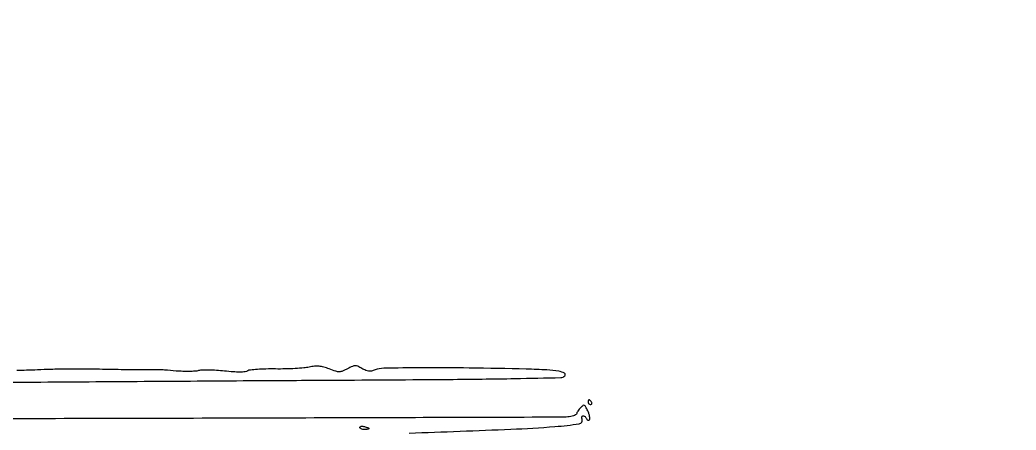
# Model space of a CAD drawing. Extents: x 0 to 2558, y 0 to 3412.
# Drawn here: x 1685 to 2121.5, y 2238.7 to 2418.4 of the extents above; entities that cross this region are included whole.
import ezdxf

# ---------------------------------------------------------------- set-up
doc = ezdxf.new("R2010")
doc.units = 0

msp = doc.modelspace()

# ---------------------------------------------------------------- linework, layer by layer
for points in [[(1286.775, 2242.902503, 0.000001), (1177.44536, 2242.627485, 0.134519)], [(1176.555032, 2242.380365, -0.000002), (1098.265318, 2241.934774, -0.000173)], [(1855.545943, 2237.436548, 0.00111), (1900.208374, 2239.119817, 0.010317), (1919.476561, 2240.287441, 0.016832), (1930.106314, 2241.513344, 0.479582), (1931.323228, 2243.600064, -0.06434), (1931.193335, 2244.135712, -0.111415), (1931.244525, 2244.588769, -0.151763), (1931.464367, 2244.886732, -0.159819), (1931.809678, 2245, -0.108313), (1932.234364, 2244.90691, -0.06838), (1932.663773, 2244.632812, -0.063745), (1933.032632, 2244.227882, -0.06722), (1933.279762, 2243.75, 0.080681), (1933.511596, 2243.329673, 0.13452), (1933.834043, 2243.090442, 0.158168), (1934.194868, 2243.069803, 0.124327), (1934.539778, 2243.260016, 0.205655), (1934.757818, 2243.756546, 0.044403), (1934.680551, 2244.712806, 0.039453), (1934.382494, 2245.888722, 0.028806), (1933.87652, 2247.138425, 0.012219), (1932.923495, 2249.02985, 0.166421), (1932.366879, 2249.548187, 0.274029), (1931.754369, 2249.477471, 0.033895), (1930.699838, 2248.55698, 0.023751), (1930.049176, 2247.841381, 0.027104), (1929.499327, 2247.097013, 0.027784), (1929.107848, 2246.423422, 0.118276), (1929, 2245.973884, -0.254992), (1928.796216, 2245.600277, -0.042142), (1928.045312, 2245.201801, -0.037432), (1926.995069, 2244.84346, -0.024979), (1925.75, 2244.585836, -0.037767), (1923.086218, 2244.376059, -0.000011), (1814.032813, 2244.041497, -0.000207), (1693.057302, 2243.723101, -0.000126), (1550, 2243.441619, 0.000075), (1407.130468, 2243.17502, 0.000124)], [(1102.150613, 2258.328759, 0.000012), (1205.122254, 2258.377188, 0.008936)], [(1648.5, 2259.44692, -0.00015), (1691.2208, 2259.766768, -0.000104), (1739.478125, 2260.103506, -0.000105), (1785.798339, 2260.407312, -0.000217), (1822, 2260.621388, 0.00053), (1873.11896, 2260.955609, 0.002617), (1901.915744, 2261.325122, 0.000874), (1922.069821, 2261.724486, 0.193315), (1923.793778, 2262.460445, 0.497021), (1923.634952, 2263.611439, 0.084369), (1921.185237, 2264.485741, 0.030497), (1915.904843, 2265.087615, 0.006979), (1906.92269, 2265.434143, 0.002685), (1881.933461, 2265.914836, 0.004744), (1861.30609, 2266.005103, 0.002444), (1844.436711, 2265.83641, 0.089822), (1840.666278, 2265.09543, -0.038461), (1839.086493, 2264.613089, -0.081816), (1837.814348, 2264.541549, -0.076484), (1836.532641, 2264.882186, -0.030291), (1834.905832, 2265.714698, 0.023857), (1833.06419, 2266.687232, 0.114239), (1831.910255, 2266.93398, 0.102371), (1830.70274, 2266.66286, 0.017278), (1828.570779, 2265.60805, -0.023401), (1826.409055, 2264.571261, -0.097387), (1825.00087, 2264.276635, -0.081073), (1823.459555, 2264.509117, -0.013329), (1820.608277, 2265.511799, 0.022793), (1818.129766, 2266.331039, 0.046169), (1816.110748, 2266.70132, 0.048676), (1814.128063, 2266.685127, 0.028302), (1811.777052, 2266.300822, -0.032836), (1809.457269, 2265.943173, -0.008436), (1805.672009, 2265.676065, -0.008553), (1801.333628, 2265.517765, -0.008598), (1797, 2265.508355, 0.00908), (1792.858651, 2265.495365, 0.012116), (1789.102037, 2265.324215, 0.009414), (1785.997526, 2265.048473, 0.111037), (1784.857997, 2264.659958, -0.113086), (1783.67728, 2264.262726, -0.023231), (1781.467481, 2264.14579, -0.019746), (1778.494157, 2264.244168, -0.009221), (1774.654876, 2264.594522, 0.01103), (1771.172167, 2264.899638, 0.012118), (1767.787003, 2265.038819, 0.011592), (1764.89595, 2265.020527, 0.058123), (1763.296879, 2264.786002, -0.048688), (1761.771106, 2264.532814, -0.012432), (1759.265333, 2264.426805, -0.012548), (1756.385082, 2264.448917, -0.012424), (1753.5, 2264.615338, 0.00182), (1748.448321, 2265.014379, 0.010353), (1745.756972, 2265.16116, 0.009732), (1742.996874, 2265.200678, 0.001489), (1737.5, 2265.156019, -0.004764), (1734.341513, 2265.151052, -0.001362), (1729.44375, 2265.203366, -0.001371), (1723.917172, 2265.292617, -0.001456), (1718.5, 2265.41074, 0.005665), (1712.599166, 2265.489713, 0.003374), (1705.573299, 2265.45672, 0.003377), (1698.571204, 2265.329286, 0.005832), (1692.749529, 2265.116036, -0.005502), (1687.860405, 2264.933714, -0.009195), (1683.744647, 2264.901273, -0.003365)]]:
    msp.add_lwpolyline(points, format="xyb")
for points in [[(1934, 2251, 0.105053), (1934.081062, 2250.618444, 0.099167), (1934.311086, 2250.29375, 0.09642), (1934.654762, 2250.076123, 0.093332), (1935.059017, 2250, 0.108972), (1935.413961, 2250.078288, 0.182303), (1935.6254, 2250.29375, 0.161196), (1935.656512, 2250.6179, 0.082592), (1935.5, 2251, 0.029505), (1935.231006, 2251.382774, 0.035638), (1934.933975, 2251.70625, 0.038439), (1934.65171, 2251.934461, 0.151918), (1934.440983, 2252, 0.210953), (1934.272352, 2251.92554, 0.081139), (1934.129539, 2251.70625, 0.061769), (1934.032345, 2251.382849, 0.042167)], [(1838, 2239.383369, -0.326917), (1837.890445, 2239.233718, -0.029396), (1837.4125, 2239.112615, -0.029316), (1836.766644, 2239.027671, -0.018041), (1836, 2239, -0.043375), (1835.234359, 2239.066544, -0.063112), (1834.5875, 2239.266249, -0.082769), (1834.149557, 2239.559898, -0.206609), (1834, 2239.90638, -0.24384), (1834.157535, 2240.210205, -0.106581), (1834.5875, 2240.392877, -0.070464), (1835.233678, 2240.424365, -0.040966), (1836, 2240.289749, -0.016817), (1836.766387, 2240.061542, -0.025621), (1837.4125, 2239.807757, -0.023188), (1837.897136, 2239.560437, -0.269386)]]:
    msp.add_lwpolyline(points, format="xyb", close=True)

doc.saveas('drawing.dxf')
